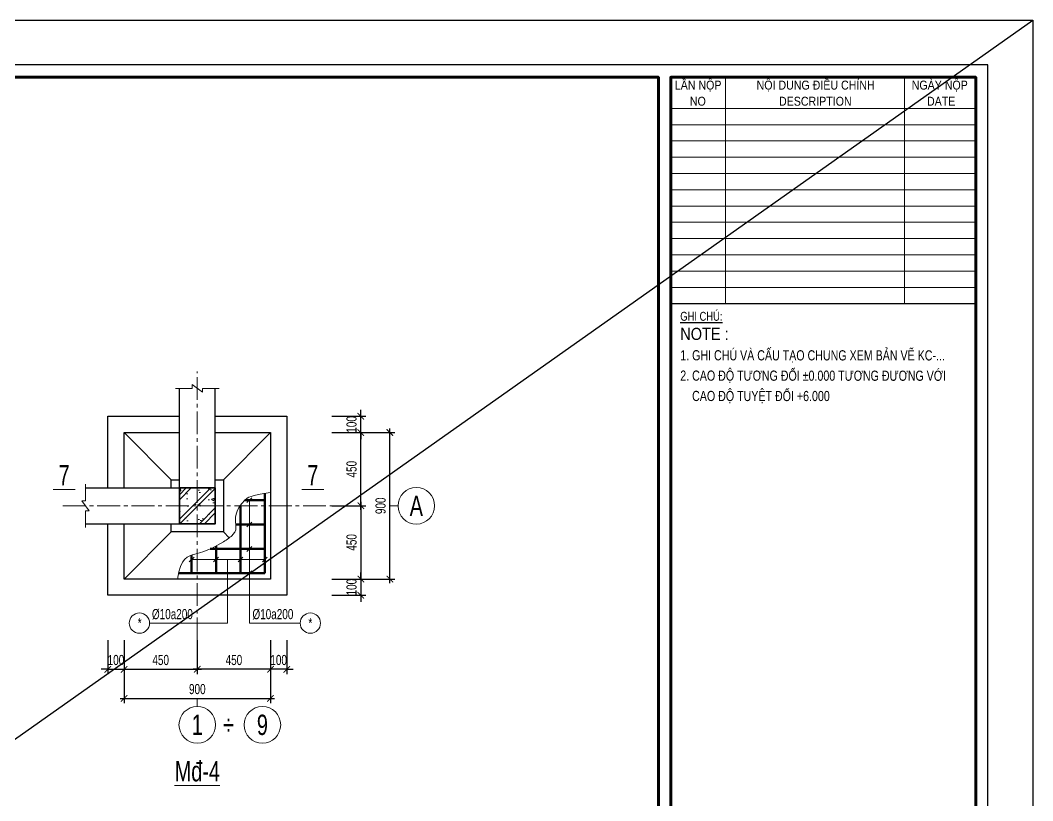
# Model space of a CAD drawing. Header units: millimetres. Extents: x 0 to 84100, y 0 to 59400.
# Drawn here: x 59212 to 84100, y 40215 to 59400 of the extents above; entities that cross this region are included whole.
import ezdxf
from ezdxf.enums import TextEntityAlignment as Align

# ---------------------------------------------------------------- set-up
doc = ezdxf.new("R2010")
doc.units = ezdxf.units.MM
doc.header["$LTSCALE"] = 750
doc.header["$MEASUREMENT"] = 0
doc.linetypes.add('CENTER2', pattern=[1.125, 0.75, -0.125, 0.125, -0.125])
doc.layers.add('CDC -TEXT KHUNG', color=7, linetype='Continuous')
doc.layers.add('CDC-KHUNGTEN', color=9, linetype='Continuous')
for name, color, linetype, lineweight in [('CDC_01.AXIS', 160, 'CENTER2', 13), ('CDC_02.DIM', 1, 'Continuous', 18), ('CDC_03.BORDER', 3, 'Continuous', 25), ('CDC_05.STEEL', 4, 'Continuous', 50), ('CDC_06.TEXT', 2, 'Continuous', 18), ('CDC_09.COLUMN', 4, 'Continuous', 35), ('CDC_10.HATCH', 251, 'Continuous', 9), ('CDC_11.NOTE', 8, 'Continuous', 18), ('CDC_14.STEELNUM', 9, 'Continuous', 18)]:
    doc.layers.add(name, color=color, linetype=linetype, lineweight=lineweight)
doc.layers.add('KCS_Plotter', color=11, linetype='Continuous', plot=False)
doc.styles.add('ARIAL', font='arial.ttf', dxfattribs={"width": 0.75})
doc.styles.add('Arial_4', font='arial.ttf', dxfattribs={"width": 0.75, "height": 3})
doc.styles.add('KCS_SMTEXT', font='arial.ttf', dxfattribs={"width": 0.7})
doc.styles.add('KT CDC', font='arial.ttf', dxfattribs={"width": 0.85, "height": 200})
doc.styles.add('SMTEXT', font='arial.ttf', dxfattribs={"width": 0.7})
doc.dimstyles.new('KCS_DIM100-25', dxfattribs={"dimscale": 100, "dimtxt": 2.5, "dimasz": 1.6, "dimexe": 1.2, "dimexo": 0, "dimgap": 1, "dimtad": 1, "dimdec": 0, "dimlfac": 0.25, "dimzin": 0, "dimdsep": 46, "dimtxsty": 'KCS_SMTEXT', "dimblk": 'ARCHTICK', "dimcen": 0, "dimdle": 1, "dimclrd": 256, "dimclre": 256, "dimclrt": 2, "dimadec": 0, "dimazin": 0, "dimtfac": 1, "dimtdec": 0, "dimtix": 1, "dimtmove": 2, "dimatfit": 3, "dimfxl": 1, "dimtolj": 1, "dimtzin": 0, "dimarcsym": 0})

# ---------------------------------------------------------------- blocks, each defined once
blk = doc.blocks.new('_ArchTick')
at = {"color": 0, "linetype": 'ByBlock', "const_width": 0.15}
blk.add_lwpolyline([(-0.5, -0.5), (0.5, 0.5)], dxfattribs=at)
blk = doc.blocks.new('*D99')
at = {"layer": 'CDC_02.DIM', "lineweight": -2, "transparency": 16777216}
for p, q in [((61364, 44159), (61364, 43325)), ((61764, 44159), (61764, 43325)), ((61364, 43445), (61204, 43445)), ((61364, 43445), (61764, 43445)), ((61764, 43445), (61924, 43445))]:
    blk.add_line(p, q, dxfattribs=at)
at = {"layer": 'DEFPOINTS', "color": 0, "transparency": 16777216}
for p in [(61364, 44159), (61764, 44159), (61764, 43445)]:
    blk.add_point(p, dxfattribs=at)
at = {"layer": 'CDC_02.DIM', "lineweight": -2, "transparency": 16777216, "xscale": 160, "yscale": 160, "zscale": 160}
blk.add_blockref('_ArchTick', (61364, 43445), dxfattribs=at)
at = {"layer": 'CDC_02.DIM', "lineweight": -2, "transparency": 16777216, "xscale": 160, "yscale": 160, "zscale": 160, "rotation": 180}
blk.add_blockref('_ArchTick', (61764, 43445), dxfattribs=at)
at = {"layer": 'CDC_02.DIM', "color": 2, "transparency": 16777216, "insert": (61564, 43673), "char_height": 250, "attachment_point": 5, "style": 'KCS_SMTEXT'}
blk.add_mtext('\\A1;100', dxfattribs=at)
blk = doc.blocks.new('*D100')
at = {"layer": 'CDC_02.DIM', "lineweight": -2, "transparency": 16777216}
for p, q in [((61764, 44159), (61764, 43325)), ((63564, 44159), (63564, 43325)), ((61664, 43445), (63664, 43445))]:
    blk.add_line(p, q, dxfattribs=at)
at = {"layer": 'DEFPOINTS', "color": 0, "transparency": 16777216}
for p in [(61764, 44159), (63564, 44159), (63564, 43445)]:
    blk.add_point(p, dxfattribs=at)
at = {"layer": 'CDC_02.DIM', "lineweight": -2, "transparency": 16777216, "xscale": 160, "yscale": 160, "zscale": 160, "rotation": 180}
blk.add_blockref('_ArchTick', (61764, 43445), dxfattribs=at)
at = {"layer": 'CDC_02.DIM', "lineweight": -2, "transparency": 16777216, "xscale": 160, "yscale": 160, "zscale": 160}
blk.add_blockref('_ArchTick', (63564, 43445), dxfattribs=at)
at = {"layer": 'CDC_02.DIM', "color": 2, "transparency": 16777216, "insert": (62664, 43673), "char_height": 250, "attachment_point": 5, "style": 'KCS_SMTEXT'}
blk.add_mtext('\\A1;450', dxfattribs=at)
blk = doc.blocks.new('*D101')
at = {"layer": 'CDC_02.DIM', "lineweight": -2, "transparency": 16777216}
for p, q in [((61764, 44159), (61764, 42611)), ((65364, 44159), (65364, 42611)), ((61664, 42731), (65464, 42731))]:
    blk.add_line(p, q, dxfattribs=at)
at = {"layer": 'DEFPOINTS', "color": 0, "transparency": 16777216}
for p in [(61764, 44159), (65364, 44159), (65364, 42731)]:
    blk.add_point(p, dxfattribs=at)
at = {"layer": 'CDC_02.DIM', "lineweight": -2, "transparency": 16777216, "xscale": 160, "yscale": 160, "zscale": 160, "rotation": 180}
blk.add_blockref('_ArchTick', (61764, 42731), dxfattribs=at)
at = {"layer": 'CDC_02.DIM', "lineweight": -2, "transparency": 16777216, "xscale": 160, "yscale": 160, "zscale": 160}
blk.add_blockref('_ArchTick', (65364, 42731), dxfattribs=at)
at = {"layer": 'CDC_02.DIM', "color": 2, "transparency": 16777216, "insert": (63564, 42958), "char_height": 250, "attachment_point": 5, "style": 'KCS_SMTEXT'}
blk.add_mtext('\\A1;900', dxfattribs=at)
blk = doc.blocks.new('*D102')
at = {"layer": 'CDC_02.DIM', "lineweight": -2, "transparency": 16777216}
for p, q in [((65364, 44159), (65364, 43325)), ((65764, 44159), (65764, 43325)), ((65364, 43445), (65204, 43445)), ((65764, 43445), (65364, 43445)), ((65764, 43445), (65924, 43445))]:
    blk.add_line(p, q, dxfattribs=at)
at = {"layer": 'DEFPOINTS', "color": 0, "transparency": 16777216}
for p in [(65364, 44159), (65764, 44159), (65364, 43445)]:
    blk.add_point(p, dxfattribs=at)
at = {"layer": 'CDC_02.DIM', "lineweight": -2, "transparency": 16777216, "xscale": 160, "yscale": 160, "zscale": 160}
blk.add_blockref('_ArchTick', (65364, 43445), dxfattribs=at)
at = {"layer": 'CDC_02.DIM', "lineweight": -2, "transparency": 16777216, "xscale": 160, "yscale": 160, "zscale": 160, "rotation": 180}
blk.add_blockref('_ArchTick', (65764, 43445), dxfattribs=at)
at = {"layer": 'CDC_02.DIM', "color": 2, "transparency": 16777216, "insert": (65564, 43673), "char_height": 250, "attachment_point": 5, "style": 'KCS_SMTEXT'}
blk.add_mtext('\\A1;100', dxfattribs=at)
blk = doc.blocks.new('*D103')
at = {"layer": 'CDC_02.DIM', "lineweight": -2, "transparency": 16777216}
for p, q in [((63564, 44159), (63564, 43325)), ((65364, 44159), (65364, 43325)), ((65464, 43445), (63464, 43445))]:
    blk.add_line(p, q, dxfattribs=at)
at = {"layer": 'DEFPOINTS', "color": 0, "transparency": 16777216}
for p in [(63564, 44159), (65364, 44159), (63564, 43445)]:
    blk.add_point(p, dxfattribs=at)
at = {"layer": 'CDC_02.DIM', "lineweight": -2, "transparency": 16777216, "xscale": 160, "yscale": 160, "zscale": 160, "rotation": 180}
blk.add_blockref('_ArchTick', (63564, 43445), dxfattribs=at)
at = {"layer": 'CDC_02.DIM', "lineweight": -2, "transparency": 16777216, "xscale": 160, "yscale": 160, "zscale": 160}
blk.add_blockref('_ArchTick', (65364, 43445), dxfattribs=at)
at = {"layer": 'CDC_02.DIM', "color": 2, "transparency": 16777216, "insert": (64464, 43673), "char_height": 250, "attachment_point": 5, "style": 'KCS_SMTEXT'}
blk.add_mtext('\\A1;450', dxfattribs=at)
blk = doc.blocks.new('*D104')
at = {"layer": 'CDC_02.DIM', "lineweight": -2, "transparency": 16777216}
for p, q in [((67584, 47565), (67584, 45565)), ((66869, 47465), (67704, 47465)), ((66869, 45665), (67704, 45665))]:
    blk.add_line(p, q, dxfattribs=at)
at = {"layer": 'DEFPOINTS', "color": 0, "transparency": 16777216}
for p in [(66869, 47465), (66869, 45665), (67584, 45665)]:
    blk.add_point(p, dxfattribs=at)
at = {"layer": 'CDC_02.DIM', "lineweight": -2, "transparency": 16777216, "xscale": 160, "yscale": 160, "zscale": 160}
for p, rotation in [((67584, 47465), 90), ((67584, 45665), 270)]:
    blk.add_blockref('_ArchTick', p, dxfattribs=dict(at, rotation=rotation))
at = {"layer": 'CDC_02.DIM', "color": 2, "transparency": 16777216, "insert": (67356, 46565), "char_height": 250, "attachment_point": 5, "rotation": 90, "style": 'KCS_SMTEXT'}
blk.add_mtext('\\A1;450', dxfattribs=at)
blk = doc.blocks.new('*D105')
at = {"layer": 'CDC_02.DIM', "lineweight": -2, "transparency": 16777216}
for p, q in [((67584, 45665), (67584, 45825)), ((66869, 45665), (67704, 45665)), ((67584, 45665), (67584, 45265)), ((66869, 45265), (67704, 45265)), ((67584, 45265), (67584, 45105))]:
    blk.add_line(p, q, dxfattribs=at)
at = {"layer": 'DEFPOINTS', "color": 0, "transparency": 16777216}
for p in [(66869, 45665), (66869, 45265), (67584, 45265)]:
    blk.add_point(p, dxfattribs=at)
at = {"layer": 'CDC_02.DIM', "lineweight": -2, "transparency": 16777216, "xscale": 160, "yscale": 160, "zscale": 160}
for p, rotation in [((67584, 45665), 270), ((67584, 45265), 90)]:
    blk.add_blockref('_ArchTick', p, dxfattribs=dict(at, rotation=rotation))
at = {"layer": 'CDC_02.DIM', "color": 2, "transparency": 16777216, "insert": (67356, 45465), "char_height": 250, "attachment_point": 5, "rotation": 90, "style": 'KCS_SMTEXT'}
blk.add_mtext('\\A1;100', dxfattribs=at)
blk = doc.blocks.new('*D106')
at = {"layer": 'CDC_02.DIM', "lineweight": -2, "transparency": 16777216}
for p, q in [((68298, 45565), (68298, 49365)), ((66869, 49265), (68418, 49265)), ((66869, 45665), (68418, 45665))]:
    blk.add_line(p, q, dxfattribs=at)
at = {"layer": 'DEFPOINTS', "color": 0, "transparency": 16777216}
for p in [(66869, 49265), (68298, 49265), (66869, 45665)]:
    blk.add_point(p, dxfattribs=at)
at = {"layer": 'CDC_02.DIM', "lineweight": -2, "transparency": 16777216, "xscale": 160, "yscale": 160, "zscale": 160}
for p, rotation in [((68298, 49265), 90), ((68298, 45665), 270)]:
    blk.add_blockref('_ArchTick', p, dxfattribs=dict(at, rotation=rotation))
at = {"layer": 'CDC_02.DIM', "color": 2, "transparency": 16777216, "insert": (68070, 47465), "char_height": 250, "attachment_point": 5, "rotation": 90, "style": 'KCS_SMTEXT'}
blk.add_mtext('\\A1;900', dxfattribs=at)
blk = doc.blocks.new('*D107')
at = {"layer": 'CDC_02.DIM', "lineweight": -2, "transparency": 16777216}
for p, q in [((67584, 47365), (67584, 49365)), ((66869, 49265), (67704, 49265)), ((66869, 47465), (67704, 47465))]:
    blk.add_line(p, q, dxfattribs=at)
at = {"layer": 'DEFPOINTS', "color": 0, "transparency": 16777216}
for p in [(66869, 49265), (67584, 49265), (66869, 47465)]:
    blk.add_point(p, dxfattribs=at)
at = {"layer": 'CDC_02.DIM', "lineweight": -2, "transparency": 16777216, "xscale": 160, "yscale": 160, "zscale": 160}
for p, rotation in [((67584, 49265), 90), ((67584, 47465), 270)]:
    blk.add_blockref('_ArchTick', p, dxfattribs=dict(at, rotation=rotation))
at = {"layer": 'CDC_02.DIM', "color": 2, "transparency": 16777216, "insert": (67356, 48365), "char_height": 250, "attachment_point": 5, "rotation": 90, "style": 'KCS_SMTEXT'}
blk.add_mtext('\\A1;450', dxfattribs=at)
blk = doc.blocks.new('*D108')
at = {"layer": 'CDC_02.DIM', "lineweight": -2, "transparency": 16777216}
for p, q in [((67584, 49665), (67584, 49825)), ((66869, 49665), (67704, 49665)), ((67584, 49265), (67584, 49665)), ((66869, 49265), (67704, 49265)), ((67584, 49265), (67584, 49105))]:
    blk.add_line(p, q, dxfattribs=at)
at = {"layer": 'DEFPOINTS', "color": 0, "transparency": 16777216}
for p in [(66869, 49665), (67584, 49665), (66869, 49265)]:
    blk.add_point(p, dxfattribs=at)
at = {"layer": 'CDC_02.DIM', "lineweight": -2, "transparency": 16777216, "xscale": 160, "yscale": 160, "zscale": 160}
for p, rotation in [((67584, 49665), 270), ((67584, 49265), 90)]:
    blk.add_blockref('_ArchTick', p, dxfattribs=dict(at, rotation=rotation))
at = {"layer": 'CDC_02.DIM', "color": 2, "transparency": 16777216, "insert": (67356, 49465), "char_height": 250, "attachment_point": 5, "rotation": 90, "style": 'KCS_SMTEXT'}
blk.add_mtext('\\A1;100', dxfattribs=at)
blk = doc.blocks.new('Khung tên chuẩn')
at = {"layer": 'CDC-KHUNGTEN', "color": 8, "lineweight": 9}
for p, q in [((76550, 58000), (76550, 52433)), ((80950, 58000), (80950, 52433)), ((82700, 57233), (75200, 57233)), ((82700, 56833), (75200, 56833)), ((82700, 56433), (75200, 56433)), ((82700, 56033), (75200, 56033)), ((82700, 55633), (75200, 55633)), ((82700, 55233), (75200, 55233)), ((82700, 54833), (75200, 54833)), ((82700, 54433), (75200, 54433)), ((82700, 54033), (75200, 54033)), ((82700, 53633), (75200, 53633)), ((82700, 53233), (75200, 53233)), ((82700, 52833), (75200, 52833))]:
    blk.add_line(p, q, dxfattribs=at)
at = {"layer": 'CDC-KHUNGTEN', "color": 6, "lineweight": 25}
blk.add_line((82700, 52433), (75200, 52433), dxfattribs=at)
at = {"layer": 'CDC-KHUNGTEN', "color": 8}
blk.add_lwpolyline([(75096, 1100), (83000, 1100), (83000, 58300), (3000, 58300), (3000, 1100), (75096, 1100)], dxfattribs=at)
at = {"layer": 'CDC-KHUNGTEN', "color": 255, "lineweight": 60}
blk.add_lwpolyline([(74900, 1400), (74900, 58000), (3300, 58000), (3300, 1400), (74900, 1400)], close=True, dxfattribs=at)
blk.add_lwpolyline([(75200, 1400), (82700, 1400), (82700, 58000), (75200, 58000), (75200, 1400)], dxfattribs=at)
at = {"layer": 'DEFPOINTS', "color": 1, "ltscale": 0.2}
blk.add_lwpolyline([(0, 0), (0, 59400), (84100, 59400), (84100, 0), (0, 0)], close=True, dxfattribs=at)
at = {"layer": 'CDC -TEXT KHUNG', "color": 7, "style": 'KT CDC', "width": 0.85}
for s, p in [('NO', (75672, 57299)), ('DESCRIPTION', (77863, 57299)), ('DATE', (81501, 57299))]:
    blk.add_text(s, height=220, dxfattribs=at).set_placement(p)
at = {"layer": 'CDC -TEXT KHUNG', "char_height": 220, "attachment_point": 2, "line_spacing_factor": 0.941778, "style": 'KT CDC'}
for s, insert, width in [('LẦN NỘP', (75875, 57916), 1464.22), ('NỘI DUNG ĐIỀU CHỈNH', (78763, 57916), 3699.71), ('NGÀY NỘP', (81814, 57916), 1755.59)]:
    blk.add_mtext(s, dxfattribs=dict(at, insert=insert, width=width))
at = {"layer": 'CDC-KHUNGTEN', "color": 7, "style": 'Arial_4', "width": 0.85}
blk.add_text('NOTE :', height=300, dxfattribs=at).set_placement((75436, 51540))
at = {"layer": 'CDC-KHUNGTEN', "color": 6, "insert": (75436, 52233), "char_height": 220, "width": 1881.96, "attachment_point": 1, "style": 'ARIAL'}
blk.add_mtext('{\\LGHI CHÚ:}', dxfattribs=at)

msp = doc.modelspace()

# ---------------------------------------------------------------- hatches: boundary and pattern name
at = {"layer": 'CDC_10.HATCH'}
h = msp.add_hatch(dxfattribs=at)
h.set_pattern_fill('BT-01', color=256, scale=100, pattern_type=2)
h.set_pattern_definition([(50, (-172568.1, 19278.8), (717.2602, -62.7521), [75, -825]), (355, (-172568.1, 19278.8), (-138.7513, 752.1921), [60, -660]), (100.4514, (-172508.3, 19273.55), (578.5094, 689.4395), [63.7402, -701.1421]), (46.1842, (-172568.1, 19478.8), (1067.241, -165.519), [112.5, -1237.5]), (96.6356, (-172479.2, 19465), (934.6627, 974.118), [95.6103, -1051.713]), (351.1842, (-172568.1, 19478.8), (934.662, 974.1186), [90, -990]), (21, (-172468.1, 19428.8), (596.907, -402.6189), [75, -825]), (326, (-172468.1, 19428.8), (243.3153, 725.15), [60, -660]), (71.4514, (-172418.35, 19395.2), (840.2226, 322.5305), [63.7402, -701.1421]), (37.5, (-172568.1, 19278.78), (12.15986, 332.89385), [0, -652, 0, -670, 0, -662.5]), (7.5, (-172568.1, 19278.78), (263.06954, 394.4117), [0, -382, 0, -637, 0, -252.5]), (327.5, (-172791.1, 19278.78), (533.82244, -22.55487), [0, -250, 0, -780, 0, -1035]), (317.5, (-172891.1, 19278.8), (583.1862, 100.105), [0, -325, 0, -518, 0, -735]), (45, (-172568.1, 19278.78), (-300.5204, 300.5204), []), (45, (-172568.1, 19401.28), (-300.5204, 300.5204), [])])
h.paths.add_polyline_path([(63124, 47024.7), (64004, 47024.7), (64004, 47904.7), (63124, 47904.7)])

# ---------------------------------------------------------------- linework, layer by layer
at = {"layer": 'CDC_01.AXIS'}
for p, q in [((63564, 44159.4), (63564, 50770)), ((60258.7, 47464.7), (66869.3, 47464.7))]:
    msp.add_line(p, q, dxfattribs=at)
at = {"layer": 'CDC_02.DIM'}
for p, q in [((68497.9, 47464.7), (68297.9, 47464.7)), ((63564, 42530.7), (63564, 42730.7))]:
    msp.add_line(p, q, dxfattribs=at)
for centre, start, end in [((68947.9, 47464.7), 180.12732, 180), ((63564, 42080.7), 90.12732, 90), ((65164, 42080.7), 90.12732, 90)]:
    msp.add_arc(centre, 450, start, end, dxfattribs=at)
at = {"layer": 'CDC_03.BORDER'}
for p, q in [((62924, 48104.7), (61764, 49264.7)), ((64204, 48104.7), (65364, 49264.7)), ((62924, 46824.7), (61764, 45664.7)), ((64204, 46824.7), (64350.5, 46678.2))]:
    msp.add_line(p, q, dxfattribs=at)
for points in [[(60816.2, 47024.7), (64004, 47024.7), (64004, 50351.9)], [(60816.2, 47904.7), (63124, 47904.7), (63124, 50351.9)], [(64004, 49264.7), (65364, 49264.7), (65364, 45664.7), (61764, 45664.7), (61764, 47024.7)], [(61764, 47904.7), (61764, 49264.7), (63124, 49264.7)], [(62924, 47904.7), (62924, 48104.7), (63124, 48104.7)], [(64004, 48104.7), (64204, 48104.7), (64204, 46824.7), (62924, 46824.7), (62924, 47024.7)]]:
    msp.add_lwpolyline(points, dxfattribs=at)
at = {"layer": 'CDC_03.BORDER', "color": 1}
for points in [[(64004, 49664.7), (65764, 49664.7), (65764, 45264.7), (61364, 45264.7), (61364, 47024.7)], [(61364, 47904.7), (61364, 49664.7), (63124, 49664.7)]]:
    msp.add_lwpolyline(points, dxfattribs=at)
at = {"layer": 'CDC_05.STEEL'}
for p, q in [((65224, 47604.7), (64736.4, 47604.7)), ((65224, 45804.7), (65224, 47769.9)), ((64624, 45804.7), (64624, 47474.2)), ((65224, 47004.7), (64509.2, 47004.7)), ((65224, 46404.7), (63883.7, 46404.7)), ((64024, 45804.7), (64024, 46471.7)), ((63424, 45804.7), (63424, 46252.2)), ((65224, 45804.7), (63100.3, 45804.7))]:
    msp.add_line(p, q, dxfattribs=at)
at = {"layer": 'CDC_09.COLUMN'}
msp.add_lwpolyline([(63124, 47024.7), (64004, 47024.7), (64004, 47904.7), (63124, 47904.7)], close=True, dxfattribs=at)
at = {"layer": 'CDC_11.NOTE'}
msp.add_line((63424, 46145.6), (65224, 46145.6), dxfattribs=at)
for points in [[(63030.2, 50351.9), (63439, 50351.9), (63439, 50445.7), (63689, 50258.2), (63689, 50351.9), (64097.7, 50351.9)], [(60816.2, 47998.4), (60816.2, 47589.7), (60722.5, 47589.7), (60910, 47339.7), (60816.2, 47339.7), (60816.2, 46930.9)], [(64843.6, 47604.7), (64843.6, 44581.2), (66093.2, 44581.2)], [(64309.8, 46145.6), (64309.8, 44581.2), (62391.5, 44581.2)]]:
    msp.add_lwpolyline(points, dxfattribs=at)
at = {"layer": 'CDC_11.NOTE', "color": 3}
for points in [[(64902.9, 47664), (64784.3, 47545.4)], [(64902.9, 47064), (64784.3, 46945.4)], [(64902.9, 46464), (64784.3, 46345.4)], [(63483.3, 46204.9), (63364.7, 46086.2)], [(64083.3, 46204.9), (63964.7, 46086.2)], [(64683.3, 46204.9), (64564.7, 46086.2)], [(65283.3, 46204.9), (65164.7, 46086.2)], [(64902.9, 45864), (64784.3, 45745.4)]]:
    msp.add_lwpolyline(points, dxfattribs=at)
at = {"layer": 'CDC_11.NOTE'}
msp.add_open_spline([(63073.5, 45664.7), (63155.1, 46188.7), (63759.1, 46326.5), (64098.9, 46499.2), (64518, 46791.1), (64518, 47005.4), (64460.1, 47376.1), (64865.6, 47723.7), (65364, 47790.1)], degree=3, knots=[0, 0, 0, 0, 259.2297997, 824.2452862, 1088.4059418, 1463.2404447, 2004.8313565, 2114.8129735, 2114.8129735, 2114.8129735, 2114.8129735], dxfattribs=at)
at = {"layer": 'CDC_14.STEELNUM'}
for centre in [(62141.5, 44581.2), (66343.2, 44581.2)]:
    msp.add_circle(centre, 250, dxfattribs=at)
at = {"layer": 'KCS_Plotter'}
msp.add_line((0, 0), (84100, 59400), dxfattribs=at)

# ---------------------------------------------------------------- block references
msp.add_blockref('Khung tên chuẩn', (0, 0))

# ---------------------------------------------------------------- texts
at = {"layer": 'CDC_06.TEXT', "style": 'KCS_SMTEXT', "width": 0.75}
for s, p in [('1. GHI CHÚ VÀ CẤU TẠO CHUNG XEM BẢN VẼ KC-...', (75435.9, 51290)), ('2. CAO ĐỘ TƯƠNG ĐỐI %%P0.000 TƯƠNG ĐƯƠNG VỚI', (75435.9, 50790)), ('    CAO ĐỘ TUYỆT ĐỐI +6.000', (75435.9, 50290))]:
    msp.add_text(s, height=250, rotation=359.97063, dxfattribs=at).set_placement(p, align=Align.TOP_LEFT)
at = {"layer": 'CDC_06.TEXT', "color": 4, "style": 'SMTEXT', "width": 0.7}
for s, p in [('%%U 7 ', (60290.7, 48217.6)), ('%%U 7 ', (66402.3, 48217.6)), ('A', (68947.9, 47464.7)), ('1', (63564, 42080.7)), ('9', (65164, 42080.7)), ('%%UMđ-4', (63564.5, 40950.3))]:
    msp.add_text(s, height=500, dxfattribs=at).set_placement(p, align=Align.MIDDLE)
at = {"layer": 'CDC_06.TEXT', "linetype": 'ByBlock', "style": 'SMTEXT', "width": 0.7}
for p in [(62448.8, 44677.6), (64919.5, 44677.6)]:
    msp.add_text('%%C10a200', height=250, dxfattribs=at).set_placement(p)
at = {"layer": 'CDC_06.TEXT', "color": 4, "style": 'SMTEXT', "width": 0.7}
msp.add_text('÷', height=500, dxfattribs=at).set_placement((64334, 42080.7), align=Align.MIDDLE_CENTER)
at = {"layer": 'CDC_14.STEELNUM', "color": 2, "linetype": 'ByBlock', "style": 'SMTEXT', "width": 0.7}
for p in [(62147.2, 44581.2), (66343.2, 44581.2)]:
    msp.add_text('*', height=250, dxfattribs=at).set_placement(p, align=Align.MIDDLE_CENTER)

# ---------------------------------------------------------------- dimensions: what is measured, and where the dimension line sits
at = {"layer": 'CDC_02.DIM'}
for base, p1, p2, angle, picture, middle in [((67583.6, 49664.7), (66869.3, 49264.7), (66869.3, 49664.7), 270, '*D108', (67356, 49464.7)), ((68297.9, 49264.7), (66869.3, 45664.7), (66869.3, 49264.7), 90, '*D106', (68070.3, 47464.7)), ((67583.6, 49264.7), (66869.3, 47464.7), (66869.3, 49264.7), 270, '*D107', (67356, 48364.7)), ((67583.6, 45664.7), (66869.3, 47464.7), (66869.3, 45664.7), 90, '*D104', (67356, 46564.7)), ((67583.6, 45264.7), (66869.3, 45664.7), (66869.3, 45264.7), 90, '*D105', (67356, 45464.7)), ((63564, 43445.1), (65364, 44159.4), (63564, 44159.4), 180, '*D103', (64464, 43672.7)), ((65364, 43445.1), (65764, 44159.4), (65364, 44159.4), 180, '*D102', (65564, 43672.7))]:
    dim = msp.add_linear_dim(base=base, p1=p1, p2=p2, angle=angle, dimstyle='KCS_DIM100-25', dxfattribs=at)
    dim.commit()
    dim.dimension.update_dxf_attribs({"geometry": picture, "text_midpoint": middle})
for base, p1, p2, picture, middle in [((61764, 43445.1), (61364, 44159.4), (61764, 44159.4), '*D99', (61564, 43672.7)), ((63564, 43445.1), (61764, 44159.4), (63564, 44159.4), '*D100', (62664, 43672.7)), ((65364, 42730.7), (61764, 44159.4), (65364, 44159.4), '*D101', (63564, 42958.4))]:
    dim = msp.add_linear_dim(base=base, p1=p1, p2=p2, dimstyle='KCS_DIM100-25', dxfattribs=at)
    dim.commit()
    dim.dimension.update_dxf_attribs({"geometry": picture, "text_midpoint": middle})

doc.saveas('drawing.dxf')
